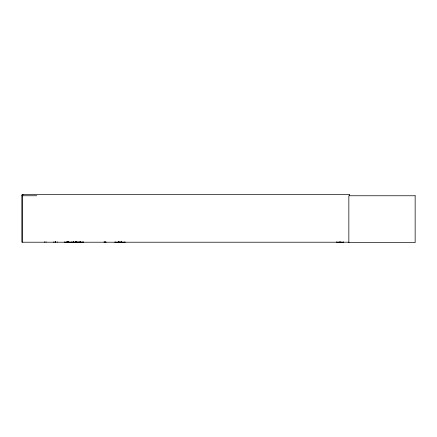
<?xml version="1.0" encoding="UTF-8"?>
<svg xmlns="http://www.w3.org/2000/svg" width="437" height="437" viewBox="0 0 437 437"><rect width="100%" height="100%" fill="white"/><g stroke="black" fill="none" stroke-linecap="round" stroke-linejoin="round"><path stroke-width="0.66" d="M71.553 242.202L71.559 241.83M120.858 242.158L120.841 241.83L120.891 242.218M114.876 242.202L125.129 242.202M73.099 242.169L73.137 241.863M77.693 242.169L64.529 242.202L64.529 241.83M73.29 242.169L73.334 241.863M23.216 194.88L21.85 194.88L21.85 242.218L348.934 242.218M21.85 195.76L36.839 195.76M83.38 242.202L78.567 242.169M106.093 242.169L105.88 242.169M105.213 242.169L105 242.169M83.221 242.218L83.123 241.863L83.085 242.218M82.964 242.169L82.921 241.863L82.877 242.218M79.676 242.169L79.632 241.863L79.589 242.218M119.148 242.158L119.164 241.83M349.616 195.76L349.616 194.389L22.62 194.389L22.62 242.218M343.548 241.83L343.548 242.218L336.517 242.169L336.517 241.83M340.155 241.732L340.155 242.218M339.91 241.732L339.91 242.218M124.9 241.83L124.895 242.218M121.661 241.732L121.683 242.218M121.481 241.732L121.459 242.218M119.115 241.83L119.115 242.218M118.547 241.732L118.525 242.218M118.345 241.732L118.323 242.218M115.111 241.83L115.106 242.218M104.978 241.732L104.978 242.218M104.858 241.83L104.902 242.218M104.099 241.732L104.099 242.218M80.599 241.732L80.599 242.218M80.49 241.732L80.49 242.218M80.277 241.732L80.277 242.218M80.118 241.732L80.118 242.218M78.491 241.83L78.491 242.218M77.764 241.83L77.764 242.218M76.666 241.83L76.666 242.218M76.142 241.732L76.142 242.218M75.978 241.732L75.978 242.218M75.77 241.732L75.77 242.218M75.656 241.732L75.656 242.218M73.378 241.83L73.427 242.218M73.17 241.83L73.17 242.218M68.909 241.732L68.915 242.218M68.161 241.732L68.172 242.218M68.156 241.83L68.106 242.218L68.063 241.634M67.915 241.732L67.926 242.218M66.697 241.634L66.697 242.218M57.176 241.83L57.176 242.218M55.718 241.83L55.718 242.218M55.346 241.83L55.346 242.218M55.319 241.83L55.319 242.218M54.947 241.83L54.947 242.218M53.461 241.83L53.461 242.218M46.005 241.634L46.005 242.218M44.64 241.634L44.64 242.218M415.15 195.76L348.846 195.76L348.846 242.611L415.15 242.611L415.15 195.76M105.781 242.218L105.781 241.83L105.738 242.218M67.276 242.218L67.276 241.83L67.227 242.218"/></g></svg>
